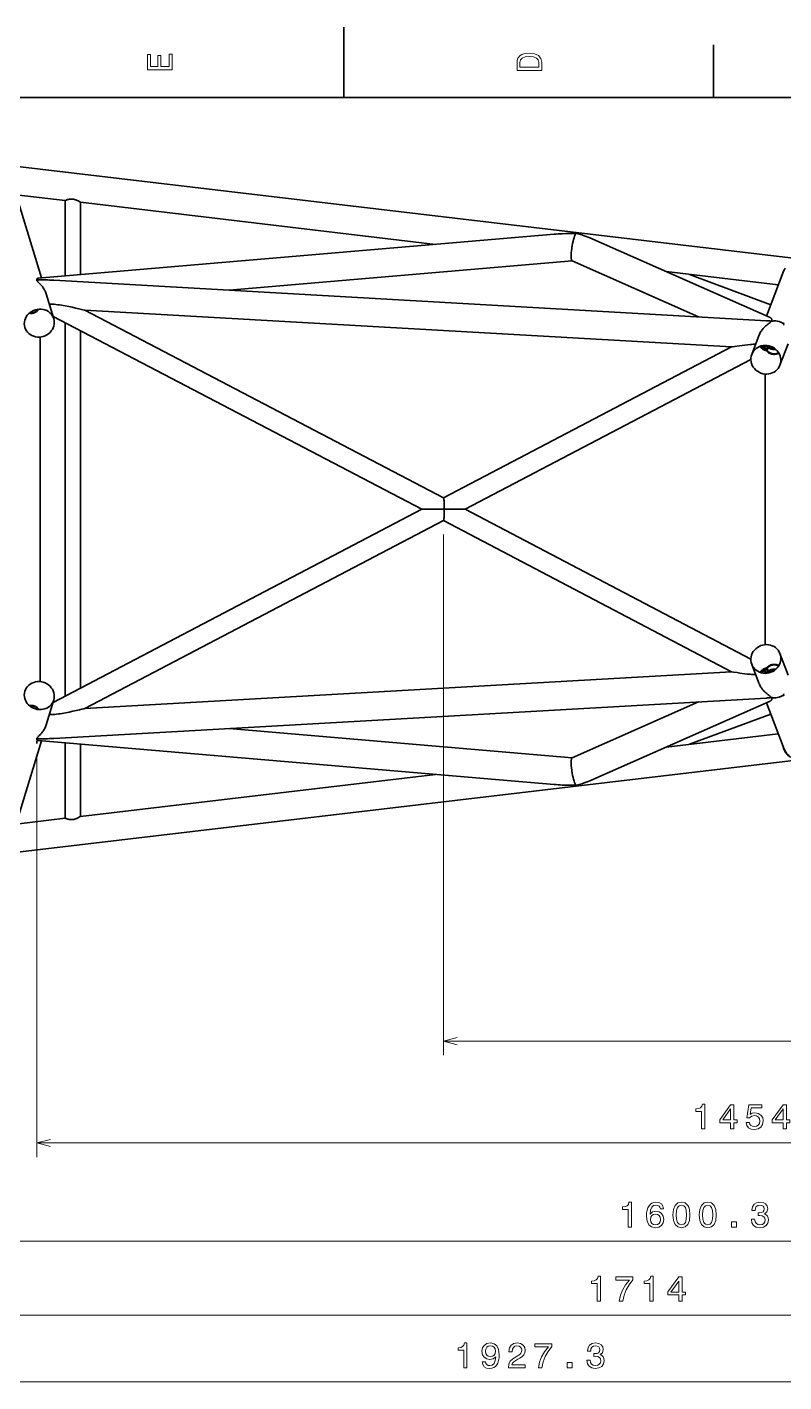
# Model space of a CAD drawing. Extents: x 0 to 420, y 0 to 297.
# Drawn here: x 165 to 272.5, y 104.6 to 297 of the extents above; entities that cross this region are included whole.
import ezdxf

# ---------------------------------------------------------------- set-up
doc = ezdxf.new("R2010")
doc.units = 0

msp = doc.modelspace()

# ---------------------------------------------------------------- linework, layer by layer
at = {"color": 7, "lineweight": 35, "ltscale": 0.25}
msp.add_line((210, 287), (210, 297), dxfattribs=at)
at = {"color": 7, "lineweight": 35, "ltscale": 0.1875}
msp.add_line((262.5, 287), (262.5, 294.5), dxfattribs=at)
at = {"color": 7, "lineweight": 35}
for p, q in [((410, 287), (10, 287)), ((274.223572, 264.118317), (161.660446, 277.443146)), ((223.017578, 266.151978), (172.56131, 272.124786)), ((239.877502, 267.589417), (166.581589, 261.340302)), ((244.930511, 267.057678), (270.52948, 255.741867)), ((242.4245, 263.792053), (193.684967, 259.636597)), ((270.022858, 255.308182), (168.775452, 261.04895)), ((221.044586, 228.54834), (168.674316, 255.929062)), ((224.129929, 230.159317), (173.187561, 256.793488)), ((265.02597, 251.585083), (173.189957, 256.792236)), ((170.418869, 202.030426), (170.418869, 255.016968)), ((166.86264, 204.048981), (166.86264, 252.992859)), ((172.561737, 203.152863), (172.561737, 253.896622)), ((224.125015, 230.16188), (265.025421, 251.585678)), ((227.201614, 228.54805), (267.798187, 249.812698)), ((269.824768, 247.729111), (269.824768, 209.312729)), ((168.675674, 201.117294), (221.044571, 228.54834)), ((267.798279, 207.2341), (227.20163, 228.54805)), ((173.172775, 200.247513), (224.129776, 226.939011)), ((265.037018, 205.456818), (224.124863, 226.936432)), ((265.037598, 205.457413), (173.175171, 200.248779)), ((270.022858, 201.733658), (168.775452, 195.992889)), ((244.930481, 189.984161), (270.52948, 201.299973)), ((242.4245, 193.249786), (193.684845, 197.405258)), ((239.877472, 189.452423), (166.581589, 195.701538)), ((274.22226, 192.92337), (161.660446, 179.598709)), ((223.017639, 190.889877), (172.56131, 184.917038))]:
    msp.add_line(p, q, dxfattribs=at)
at = {"color": 7, "lineweight": 35, "ltscale": 0.365166}
msp.add_line((167.024078, 261.377991), (162.790298, 275.357605), dxfattribs=at)
at = {"color": 7, "lineweight": 35, "ltscale": 0.175629}
for p, q in [((170.418869, 272.378418), (163.442429, 273.204254)), ((170.418869, 184.663422), (163.442429, 183.837585))]:
    msp.add_line(p, q, dxfattribs=at)
at = {"color": 7, "lineweight": 35, "ltscale": 0.267776}
msp.add_line((170.418869, 261.66748), (170.418869, 272.37851), dxfattribs=at)
at = {"color": 7, "lineweight": 35, "ltscale": 0.25687}
msp.add_line((172.561737, 261.850189), (172.561737, 272.124969), dxfattribs=at)
at = {"color": 7, "lineweight": 35, "ltscale": 0.491227}
for p, q in [((242.408569, 263.799103), (260.380096, 255.854935)), ((242.408569, 193.242737), (260.380127, 201.18692))]:
    msp.add_line(p, q, dxfattribs=at)
at = {"color": 7, "lineweight": 35, "ltscale": 0.40155}
msp.add_line((271.693817, 260.389832), (255.743195, 262.278015), dxfattribs=at)
at = {"color": 7, "lineweight": 35, "ltscale": 0.307952}
msp.add_line((270.620483, 257.581696), (259.077881, 261.88327), dxfattribs=at)
at = {"color": 7, "lineweight": 35, "ltscale": 0.166169}
for p, q in [((270.005829, 255.973343), (272.378815, 262.182068)), ((272.378815, 194.859772), (270.005829, 201.068497))]:
    msp.add_line(p, q, dxfattribs=at)
at = {"color": 7, "lineweight": 35, "ltscale": 0.092267}
msp.add_line((168.777023, 255.589905), (167.707275, 259.122162), dxfattribs=at)
at = {"color": 7, "lineweight": 35, "ltscale": 0.074}
msp.add_line((268.981506, 253.293289), (267.924744, 250.528351), dxfattribs=at)
at = {"color": 7, "lineweight": 35, "ltscale": 1.3e-05}
msp.add_line((268.981323, 253.292801), (268.981506, 253.293289), dxfattribs=at)
at = {"color": 7, "lineweight": 35, "ltscale": 0.081463}
msp.add_line((273.091339, 252.042053), (271.928009, 248.998291), dxfattribs=at)
at = {"color": 7, "lineweight": 35, "ltscale": 0.000515}
for p, q in [((270.040802, 251.300964), (270.020233, 251.30191)), ((270.040802, 205.740875), (270.020233, 205.739929))]:
    msp.add_line(p, q, dxfattribs=at)
at = {"color": 7, "lineweight": 35, "ltscale": 0.077024}
msp.add_line((221.044586, 228.54834), (224.125534, 228.549469), dxfattribs=at)
at = {"color": 7, "lineweight": 35, "ltscale": 0.003072}
msp.add_line((224.248596, 228.549515), (224.125717, 228.549469), dxfattribs=at)
at = {"color": 7, "lineweight": 35, "ltscale": 0.001609}
msp.add_line((224.248596, 228.549515), (224.248474, 228.613861), dxfattribs=at)
at = {"color": 7, "lineweight": 35, "ltscale": 0.001612}
msp.add_line((224.248596, 228.549515), (224.248474, 228.485016), dxfattribs=at)
at = {"color": 7, "lineweight": 35, "ltscale": 0.073826}
msp.add_line((224.248596, 228.549515), (227.20163, 228.54805), dxfattribs=at)
at = {"color": 7, "lineweight": 13}
for p, q in [((224.125626, 224.936432), (224.125626, 151.015411)), ((166.366791, 193.274124), (166.366791, 136.54689)), ((374.110474, 153.015411), (224.125626, 153.015411)), ((374.110474, 138.546875), (166.366791, 138.546875)), ((374.110474, 124.618141), (145.490021, 124.618141)), ((374.110474, 114.099289), (129.253342, 114.099289)), ((374.110474, 104.623039), (98.782494, 104.623039))]:
    msp.add_line(p, q, dxfattribs=at)
at = {"color": 7, "lineweight": 35, "ltscale": 0.081465}
msp.add_line((273.09137, 204.999725), (271.928009, 208.043564), dxfattribs=at)
at = {"color": 7, "lineweight": 35, "ltscale": 0.073988}
msp.add_line((268.981323, 203.748993), (267.924744, 206.513489), dxfattribs=at)
at = {"color": 7, "lineweight": 35, "ltscale": 1.6e-05}
msp.add_line((268.981079, 203.749649), (268.981323, 203.749039), dxfattribs=at)
at = {"color": 7, "lineweight": 35, "ltscale": 0.092278}
msp.add_line((168.777023, 201.451935), (167.707153, 197.919281), dxfattribs=at)
at = {"color": 7, "lineweight": 35, "ltscale": 0.30795}
msp.add_line((270.620514, 199.460144), (259.078003, 195.1586), dxfattribs=at)
at = {"color": 7, "lineweight": 35, "ltscale": 0.401551}
msp.add_line((271.693817, 196.651993), (255.743134, 194.763809), dxfattribs=at)
at = {"color": 7, "lineweight": 35, "ltscale": 0.365176}
msp.add_line((162.790176, 181.683838), (167.024063, 195.663803), dxfattribs=at)
at = {"color": 7, "lineweight": 35, "ltscale": 0.019467}
msp.add_line((166.405579, 196.051834), (166.366791, 195.274124), dxfattribs=at)
at = {"color": 7, "lineweight": 35, "ltscale": 0.267777}
msp.add_line((170.418869, 184.66333), (170.418869, 195.374405), dxfattribs=at)
at = {"color": 7, "lineweight": 35, "ltscale": 0.256871}
msp.add_line((172.561737, 184.91687), (172.561737, 195.191711), dxfattribs=at)
at = {"color": 7, "lineweight": 13}
for points in [[(185.583206, 290.940918), (185.583206, 293.159943), (185.159576, 293.159943), (185.159576, 291.404907), (183.974411, 291.404907), (183.974411, 292.968292), (183.555832, 292.968292), (183.555832, 291.404907), (182.506836, 291.404907), (182.506836, 293.119598), (182.083206, 293.119598), (182.083206, 290.940918)], [(234.583206, 291.994965), (234.583206, 290.829987), (238.083206, 290.829987), (238.083206, 291.994965), (237.97226, 292.544678), (237.634354, 292.953186), (237.084641, 293.205353), (236.333206, 293.296112), (235.566635, 293.215424), (235.264038, 293.114563), (235.021973, 292.973358), (234.694153, 292.56485), (234.613464, 292.297546)], [(235.001801, 291.959656), (235.077438, 292.342957), (235.309433, 292.605194), (235.722977, 292.761536), (236.333206, 292.811951), (236.923264, 292.7565), (237.336807, 292.600159), (237.583923, 292.332855), (237.664612, 291.959656), (237.664612, 291.299011), (235.001801, 291.299011)], [(260.8078, 140.546875), (261.266724, 140.546875), (261.266724, 144.072083), (260.923798, 144.072083), (260.833008, 143.76445), (260.651459, 143.557678), (260.374084, 143.436646), (259.990784, 143.396301), (259.990784, 143.038223), (260.8078, 143.038223)], [(264.911987, 140.546875), (265.365875, 140.546875), (265.365875, 141.414307), (265.865143, 141.414307), (265.865143, 141.817764), (265.365875, 141.817764), (265.365875, 143.971222), (264.906921, 143.971222), (263.373779, 141.858109), (263.373779, 141.414307), (264.911987, 141.414307)], [(263.797424, 141.817764), (264.911987, 143.386215), (264.911987, 141.817764)], [(267.119904, 141.459702), (267.230865, 141.046143), (267.477966, 140.723389), (267.841095, 140.521652), (268.305054, 140.446014), (268.814423, 140.536789), (269.21283, 140.783905), (269.464996, 141.177277), (269.560822, 141.681595), (269.475098, 142.15062), (269.233002, 142.518768), (268.854767, 142.755798), (268.36557, 142.841537), (267.987335, 142.781021), (267.694824, 142.614594), (267.836029, 143.557678), (269.369171, 143.557678), (269.369171, 143.971222), (267.498138, 143.971222), (267.220764, 142.115326), (267.624237, 142.115326), (267.916718, 142.352341), (268.289917, 142.43808), (268.612701, 142.382614), (268.859802, 142.221222), (269.016144, 141.974106), (269.071625, 141.656372), (269.016144, 141.338654), (268.854767, 141.091537), (268.607635, 140.935211), (268.289917, 140.87973), (268.022644, 140.915024), (267.815857, 141.031021), (267.664581, 141.21257), (267.588928, 141.459702)], [(272.384033, 140.546875), (272.837921, 140.546875), (272.837921, 141.414307), (273.337189, 141.414307), (273.337189, 141.817764), (272.837921, 141.817764), (272.837921, 143.971222), (272.378967, 143.971222), (270.845825, 141.858109), (270.845825, 141.414307), (272.384033, 141.414307)], [(271.26947, 141.817764), (272.384033, 143.386215), (272.384033, 141.817764)], [(250.369415, 126.618141), (250.828354, 126.618141), (250.828354, 130.143356), (250.485413, 130.143356), (250.394638, 129.835724), (250.213074, 129.628937), (249.935699, 129.507904), (249.552414, 129.46756), (249.552414, 129.109482), (250.369415, 129.109482)], [(255.406586, 129.175064), (255.310776, 129.583557), (255.088867, 129.886154), (254.745926, 130.077789), (254.302124, 130.143356), (254.004578, 130.108047), (253.747375, 130.012238), (253.520416, 129.855881), (253.328781, 129.633987), (253.17749, 129.356613), (253.066544, 129.018707), (252.995926, 128.6203), (252.975754, 128.171448), (253.056458, 127.455315), (253.303558, 126.93586), (253.701981, 126.623177), (254.246658, 126.517273), (254.73584, 126.608047), (255.109039, 126.845085), (255.35112, 127.218277), (255.436859, 127.692345), (255.35112, 128.171448), (255.119125, 128.539612), (254.761063, 128.771591), (254.317261, 128.85228), (253.83815, 128.751419), (253.480072, 128.463959), (253.555725, 129.018707), (253.717117, 129.41713), (253.964233, 129.65416), (254.307159, 129.734848), (254.559326, 129.694504), (254.750977, 129.588593), (254.877045, 129.412079), (254.942627, 129.175064)], [(256.716827, 128.327789), (256.79248, 127.536003), (257.02951, 126.971169), (257.407745, 126.628227), (257.932251, 126.517273), (258.451691, 126.628227), (258.829926, 126.971169), (259.06192, 127.536003), (259.142609, 128.327789), (259.06192, 129.114532), (258.966095, 129.427216), (258.829926, 129.684418), (258.451691, 130.027359), (257.932251, 130.143356), (257.407745, 130.027359), (257.02951, 129.679367), (256.79248, 129.114532)], [(257.200958, 128.327789), (257.241302, 128.938019), (257.367401, 129.376785), (257.59433, 129.633987), (257.932251, 129.724762), (258.265106, 129.633987), (258.492035, 129.376785), (258.618134, 128.938019), (258.658478, 128.327789), (258.618134, 127.712517), (258.492035, 127.273758), (258.265106, 127.016548), (257.932251, 126.930824), (257.59433, 127.016548), (257.367401, 127.273758), (257.241302, 127.712517)], [(260.45285, 128.327789), (260.528503, 127.536003), (260.765533, 126.971169), (261.143768, 126.628227), (261.668274, 126.517273), (262.187714, 126.628227), (262.565948, 126.971169), (262.797943, 127.536003), (262.878632, 128.327789), (262.797943, 129.114532), (262.702118, 129.427216), (262.565948, 129.684418), (262.187714, 130.027359), (261.668274, 130.143356), (261.143768, 130.027359), (260.765533, 129.679367), (260.528503, 129.114532)], [(260.936981, 128.327789), (260.977325, 128.938019), (261.103424, 129.376785), (261.330353, 129.633987), (261.668274, 129.724762), (262.001129, 129.633987), (262.228058, 129.376785), (262.354156, 128.938019), (262.394501, 128.327789), (262.354156, 127.712517), (262.228058, 127.273758), (262.001129, 127.016548), (261.668274, 126.930824), (261.330353, 127.016548), (261.103424, 127.273758), (260.977325, 127.712517)], [(267.869415, 127.717567), (267.869415, 127.682259), (267.950104, 127.198112), (268.187134, 126.834999), (268.560333, 126.603012), (269.054565, 126.517273), (269.579071, 126.603012), (269.972443, 126.824905), (270.224609, 127.177933), (270.315369, 127.631828), (270.275024, 127.929375), (270.164093, 128.171448), (269.982513, 128.358047), (269.740448, 128.494217), (270.068268, 128.766556), (270.184265, 129.200272), (270.108612, 129.593643), (269.891754, 129.89119), (269.538727, 130.077789), (269.054565, 130.143356), (268.600677, 130.062668), (268.252716, 129.840759), (268.025757, 129.487732), (267.950104, 129.018707), (267.950104, 128.983414), (268.398956, 128.983414), (268.439301, 129.306183), (268.570435, 129.538162), (268.782227, 129.679367), (269.079803, 129.729813), (269.342041, 129.689468), (269.533691, 129.583557), (269.649689, 129.412079), (269.695068, 129.180099), (269.649689, 128.932983), (269.528625, 128.766556), (269.316833, 128.66568), (269.029358, 128.635422), (268.832672, 128.640472), (268.832672, 128.24205), (269.079803, 128.252151), (269.397522, 128.206757), (269.634552, 128.085724), (269.775757, 127.88903), (269.826202, 127.631828), (269.770721, 127.339317), (269.624451, 127.122459), (269.392487, 126.98629), (269.084839, 126.940903), (268.76712, 126.991333), (268.535126, 127.142632), (268.388855, 127.384705), (268.333405, 127.717567)], [(254.947662, 127.687302), (254.892181, 127.369576), (254.750977, 127.127502), (254.524033, 126.966118), (254.241608, 126.915688), (253.944061, 126.966118), (253.717117, 127.122459), (253.570862, 127.36454), (253.525467, 127.682259), (253.575897, 127.994942), (253.717117, 128.231964), (253.949097, 128.38327), (254.26178, 128.438751), (254.534119, 128.38327), (254.750977, 128.237015), (254.892181, 127.999985)], [(265.056305, 126.618141), (265.752258, 126.618141), (265.752258, 127.369576), (265.056305, 127.369576)], [(245.987106, 116.099289), (246.446045, 116.099289), (246.446045, 119.624504), (246.103104, 119.624504), (246.012329, 119.316872), (245.830765, 119.110092), (245.553375, 118.989059), (245.170105, 118.948715), (245.170105, 118.590637), (245.987106, 118.590637)], [(249.112885, 116.099289), (249.622269, 116.099289), (249.788696, 116.931419), (250.081192, 117.708076), (250.494736, 118.42926), (251.034363, 119.105049), (251.034363, 119.523636), (248.633789, 119.523636), (248.633789, 119.064705), (250.550217, 119.064705), (249.995453, 118.383865), (249.576874, 117.672775), (249.284363, 116.916283)], [(253.459152, 116.099289), (253.918091, 116.099289), (253.918091, 119.624504), (253.57515, 119.624504), (253.484375, 119.316872), (253.302811, 119.110092), (253.025421, 118.989059), (252.642151, 118.948715), (252.642151, 118.590637), (253.459152, 118.590637)], [(257.563324, 116.099289), (258.017212, 116.099289), (258.017212, 116.966721), (258.51651, 116.966721), (258.51651, 117.370178), (258.017212, 117.370178), (258.017212, 119.523636), (257.558289, 119.523636), (256.025146, 117.410522), (256.025146, 116.966721), (257.563324, 116.966721)], [(256.448761, 117.370178), (257.563324, 118.938622), (257.563324, 117.370178)], [(227.015656, 106.623039), (227.474594, 106.623039), (227.474594, 110.148254), (227.131653, 110.148254), (227.040878, 109.840622), (226.859314, 109.633842), (226.581924, 109.51281), (226.198654, 109.472466), (226.198654, 109.114388), (227.015656, 109.114388)], [(229.63208, 107.490471), (229.707718, 107.092056), (229.924576, 106.784424), (230.267517, 106.592781), (230.72142, 106.522171), (231.018967, 106.55748), (231.286255, 106.648254), (231.513199, 106.804596), (231.704849, 107.026497), (231.85614, 107.303879), (231.967087, 107.64682), (232.032654, 108.040192), (232.057877, 108.49408), (231.972137, 109.205177), (231.725021, 109.724625), (231.33165, 110.0373), (230.792023, 110.148254), (230.297791, 110.05748), (229.924576, 109.815407), (229.68251, 109.4422), (229.601822, 108.973183), (229.68251, 108.489029), (229.91954, 108.12088), (230.272568, 107.888893), (230.72142, 107.81324), (231.19548, 107.909058), (231.553543, 108.201569), (231.472855, 107.641769), (231.311478, 107.243355), (231.064346, 107.006325), (230.726456, 106.930672), (230.464218, 106.965981), (230.272568, 107.076935), (230.146484, 107.253448), (230.096054, 107.490471)], [(230.091003, 108.978226), (230.141434, 109.290901), (230.282654, 109.538025), (230.504562, 109.694359), (230.792023, 109.74984), (231.089569, 109.694359), (231.316513, 109.538025), (231.457718, 109.295952), (231.513199, 108.983269), (231.457718, 108.665543), (231.316513, 108.428513), (231.084534, 108.282265), (230.776901, 108.231827), (230.499512, 108.282265), (230.282654, 108.428513), (230.141434, 108.660507)], [(233.347931, 106.623039), (235.75354, 106.623039), (235.75354, 107.056755), (233.852249, 107.056755), (233.95816, 107.293793), (234.139709, 107.490471), (234.699509, 107.848549), (234.99707, 107.999847), (235.32991, 108.216705), (235.566956, 108.468864), (235.70311, 108.766411), (235.75354, 109.104309), (235.667816, 109.527939), (235.430786, 109.860786), (235.067673, 110.072609), (234.598648, 110.148254), (234.114502, 110.062515), (233.746338, 109.825493), (233.509308, 109.44725), (233.428619, 108.947968), (233.428619, 108.877365), (233.887558, 108.877365), (233.887558, 108.917709), (233.932938, 109.260651), (234.069107, 109.51281), (234.285965, 109.674194), (234.573425, 109.729668), (234.865936, 109.679237), (235.082794, 109.553154), (235.224014, 109.356476), (235.274445, 109.109352), (235.239136, 108.877365), (235.143311, 108.680672), (234.981934, 108.509209), (234.760025, 108.35791), (234.462479, 108.196526), (233.968246, 107.883842), (233.620255, 107.550995), (233.413498, 107.14753), (233.347931, 106.638168)], [(237.61348, 106.623039), (238.122864, 106.623039), (238.289276, 107.455177), (238.581787, 108.231827), (238.995331, 108.953011), (239.534958, 109.628799), (239.534958, 110.047386), (237.134384, 110.047386), (237.134384, 109.588455), (239.050812, 109.588455), (238.496048, 108.907623), (238.077469, 108.196526), (237.784958, 107.440041)], [(244.51564, 107.722466), (244.51564, 107.687164), (244.596344, 107.203011), (244.833374, 106.839897), (245.206573, 106.60791), (245.700806, 106.522171), (246.225296, 106.60791), (246.618668, 106.829811), (246.870834, 107.182838), (246.961609, 107.636726), (246.921265, 107.934273), (246.810318, 108.176346), (246.628754, 108.362953), (246.386688, 108.499123), (246.714493, 108.771454), (246.83049, 109.205177), (246.754837, 109.598549), (246.537979, 109.896095), (246.184952, 110.082695), (245.700806, 110.148254), (245.246918, 110.067566), (244.898941, 109.845657), (244.671997, 109.49263), (244.596344, 109.023613), (244.596344, 108.988312), (245.045181, 108.988312), (245.085526, 109.311081), (245.21666, 109.543068), (245.428467, 109.684273), (245.726028, 109.734703), (245.988281, 109.694359), (246.179916, 109.588455), (246.295914, 109.416985), (246.341293, 109.184998), (246.295914, 108.937881), (246.174866, 108.771454), (245.963058, 108.670586), (245.675598, 108.640327), (245.478897, 108.64537), (245.478897, 108.246956), (245.726028, 108.25705), (246.043747, 108.211655), (246.280777, 108.090622), (246.421997, 107.893929), (246.472427, 107.636726), (246.416946, 107.344223), (246.270691, 107.127365), (246.038712, 106.991196), (245.731064, 106.945801), (245.413345, 106.996231), (245.181351, 107.14753), (245.035095, 107.389603), (244.97963, 107.722466)], [(241.70253, 106.623039), (242.398499, 106.623039), (242.398499, 107.374481), (241.70253, 107.374481)]]:
    msp.add_lwpolyline(points, close=True, dxfattribs=at)
at = {"color": 7, "lineweight": 35}
for points in [[(170.418869, 272.37851), (170.41922, 272.378906), (170.422119, 272.380646), (170.447632, 272.392731), (170.566391, 272.440948), (170.650925, 272.470795), (170.748947, 272.501038), (170.858032, 272.529022), (170.945816, 272.547058), (171.037766, 272.561523), (171.139496, 272.571991), (171.244186, 272.576599), (171.350616, 272.574677), (171.471451, 272.564331), (171.591354, 272.545502), (171.708984, 272.51889), (171.823151, 272.485565), (171.916321, 272.453094), (172.006027, 272.417633), (172.119492, 272.367126), (172.224747, 272.315094), (172.320374, 272.263916), (172.469009, 272.178192), (172.552582, 272.128906), (172.559677, 272.125336), (172.56131, 272.124786)], [(242.905365, 267.682068), (242.566757, 267.686981), (242.073669, 267.6875), (241.524399, 267.678711), (240.975372, 267.65979), (240.426514, 267.630249), (240.152039, 267.611298), (239.877502, 267.589417)], [(242.910126, 267.681976), (242.871048, 267.60791), (242.822525, 267.501831), (242.786011, 267.41217), (242.749512, 267.314301), (242.67717, 267.095917), (242.606705, 266.850494), (242.539276, 266.58194), (242.475189, 266.289612), (242.41684, 265.982147)], [(242.975189, 267.721588), (243.252075, 267.649475), (243.477051, 267.585876), (243.807129, 267.484283), (244.135101, 267.37323), (244.40242, 267.274811), (244.667618, 267.169739), (244.930511, 267.057678)], [(242.408569, 263.799103), (242.395126, 263.806732), (242.382187, 263.817596), (242.357956, 263.849091), (242.336136, 263.893677), (242.321976, 263.934143), (242.30928, 263.981415), (242.297394, 264.039551), (242.287384, 264.105225), (242.273544, 264.252228), (242.268906, 264.35025), (242.266907, 264.455841), (242.270752, 264.686462), (242.284668, 264.937531), (242.311356, 265.235901), (242.348389, 265.542206), (242.385727, 265.796021)], [(272.647583, 262.772858), (272.55835, 262.599365), (272.479034, 262.427307), (272.390289, 262.211792), (272.378815, 262.182068)], [(166.377625, 261.121246), (166.368347, 261.143646), (166.36264, 261.164734), (166.360291, 261.184387), (166.361115, 261.202606), (166.364777, 261.219421), (166.370895, 261.234863), (166.383347, 261.254761), (166.399353, 261.272247), (166.419479, 261.288361), (166.442139, 261.302124), (166.491257, 261.322632), (166.544922, 261.335632), (166.581589, 261.340302)], [(167.707291, 259.12207), (167.660324, 259.262329), (167.605728, 259.399597), (167.544327, 259.533447), (167.476913, 259.663544), (167.428741, 259.748444), (167.378418, 259.831543), (167.271957, 259.992188), (167.158966, 260.145386), (167.081528, 260.242401), (167.002182, 260.336365), (166.902771, 260.447601), (166.802597, 260.553925), (166.656601, 260.702209), (166.519379, 260.841248), (166.446671, 260.921509), (166.416138, 260.960022), (166.396957, 260.987823), (166.381638, 261.014374), (166.37207, 261.035858), (166.366013, 261.056061), (166.363632, 261.080719), (166.367676, 261.102509), (166.377625, 261.121246)], [(165.434067, 256.362427), (165.545288, 256.352081), (165.656479, 256.35144), (165.766388, 256.360626), (165.825714, 256.369781), (165.884079, 256.381775), (165.942108, 256.396698), (165.998795, 256.414276), (166.106903, 256.456543), (166.208405, 256.507446), (166.29985, 256.56366), (166.384567, 256.625702), (166.462509, 256.692474), (166.533691, 256.763092), (166.613937, 256.856232), (166.683716, 256.952515)], [(165.434067, 256.445892), (165.532104, 256.437775), (165.63002, 256.437714), (165.72673, 256.44574), (165.830841, 256.463806), (165.930954, 256.490967), (166.026031, 256.526337), (166.115356, 256.568939), (166.186417, 256.610077), (166.252808, 256.655029), (166.314423, 256.703186), (166.357437, 256.741089), (166.397736, 256.780273), (166.470016, 256.861511), (166.525818, 256.937317)], [(173.187561, 256.793488), (173.174332, 256.798157), (173.113373, 256.815277), (172.892136, 256.871918), (172.360825, 257.000366), (171.886841, 257.109772), (171.396912, 257.217804), (170.896835, 257.322052), (170.389465, 257.420166), (170.133179, 257.466125), (169.875671, 257.509399), (169.616379, 257.549561), (169.355927, 257.585876), (169.093658, 257.617584), (168.830261, 257.643616), (168.630035, 257.658752), (168.42923, 257.66925)], [(270.640289, 255.210815), (270.64212, 255.195908), (270.63974, 255.17984), (270.630188, 255.156937), (270.614075, 255.13269), (270.592316, 255.107452), (270.541382, 255.059448), (270.501648, 255.026413), (270.413269, 254.958084), (270.248749, 254.834793), (270.151733, 254.76033), (270.053558, 254.682053), (269.919312, 254.568695), (269.786346, 254.447495), (269.655914, 254.317886), (269.530029, 254.180511), (269.40918, 254.034225), (269.351105, 253.957703), (269.29483, 253.878937), (269.214355, 253.756653), (269.139313, 253.629608), (269.070618, 253.498093), (269.009186, 253.362442)], [(270.52948, 255.741867), (270.596588, 255.706924), (270.630096, 255.684875), (270.661682, 255.660507), (270.687378, 255.637253), (270.710815, 255.612198), (270.730072, 255.587265), (270.746368, 255.560684), (270.75592, 255.540268), (270.763092, 255.51889), (270.767242, 255.498184), (270.768494, 255.476547), (270.764771, 255.446198), (270.753601, 255.4142), (270.733673, 255.38063), (270.713715, 255.355881), (270.688782, 255.33046), (270.646149, 255.294037), (270.595337, 255.2565)], [(270.640289, 255.210815), (270.635071, 255.223221), (270.626678, 255.234451), (270.612762, 255.246368), (270.595306, 255.256516)], [(272.504669, 254.687317), (272.487976, 254.722488), (272.466827, 254.772949), (272.449188, 254.828995), (272.444183, 254.854858), (272.441986, 254.879089), (272.444611, 254.913589), (272.454895, 254.943268), (272.472626, 254.967834), (272.497162, 254.987259)], [(265.02597, 251.585083), (265.025299, 251.585175), (265.025116, 251.585251), (265.025055, 251.585388), (265.025421, 251.585678)], [(268.478973, 251.978546), (268.307159, 251.974045), (268.135468, 251.966507), (267.922211, 251.953522), (267.709381, 251.937149), (267.326996, 251.900787), (266.947021, 251.857666), (266.570526, 251.809692), (266.198792, 251.758377), (265.486603, 251.652649), (265.167389, 251.60408), (265.037384, 251.585907), (265.02597, 251.585083)], [(269.113495, 251.677856), (269.167114, 251.589935), (269.226227, 251.508102), (269.2901, 251.43306), (269.357941, 251.36525), (269.402924, 251.325912), (269.448975, 251.289627), (269.496368, 251.256073), (269.544403, 251.225632), (269.641205, 251.174057), (269.733154, 251.13591), (269.824371, 251.107559), (269.913788, 251.088486), (270.000366, 251.078232)], [(269.169037, 251.696991), (269.234955, 251.60141), (269.307281, 251.515579), (269.384583, 251.440399), (269.465363, 251.376282), (269.548004, 251.323273), (269.624603, 251.284088), (269.700531, 251.253906), (269.774658, 251.232452), (269.845978, 251.219421), (269.91333, 251.2146)], [(270.020233, 251.30191), (269.934143, 251.310425), (269.846466, 251.325989), (269.758301, 251.348282), (269.670471, 251.377167), (269.564728, 251.421341), (269.461639, 251.475479), (269.362274, 251.53981), (269.314178, 251.576019), (269.267456, 251.614899), (269.222504, 251.656235), (269.17923, 251.700302)], [(269.724182, 251.533325), (269.687408, 251.53685), (269.649475, 251.543228), (269.57132, 251.563995), (269.491669, 251.594849), (269.412048, 251.635345), (269.343201, 251.678665), (269.276184, 251.729202)], [(269.918213, 251.694122), (269.920013, 251.669952), (269.919189, 251.647629), (269.913879, 251.620911), (269.903778, 251.597824), (269.889191, 251.578415), (269.875458, 251.566238), (269.859558, 251.556076), (269.822205, 251.541473), (269.775665, 251.533722), (269.724182, 251.533325)], [(269.862823, 251.322586), (269.900482, 251.238953), (269.949097, 251.153503), (270.007996, 251.067963), (270.076782, 250.983765), (270.148773, 250.9086), (270.229004, 250.836838), (270.317291, 250.769714), (270.416595, 250.70665), (270.52417, 250.651123), (270.580872, 250.626648), (270.639404, 250.604599), (270.755157, 250.569992), (270.814972, 250.556549), (270.875885, 250.545822), (270.958466, 250.535873), (271.042175, 250.531036), (271.126587, 250.531342), (271.190033, 250.534943), (271.253326, 250.541367)], [(269.918213, 251.694122), (269.90744, 251.746582), (269.888519, 251.804459)], [(270.318054, 251.43602), (270.319, 251.409378), (270.313324, 251.385727), (270.301239, 251.36528), (270.2883, 251.352051), (270.272461, 251.340591), (270.233551, 251.322571), (270.202759, 251.313705), (270.169434, 251.307281), (270.09726, 251.300858), (270.020233, 251.30191)], [(270.040802, 251.300964), (270.045624, 251.273239), (270.053375, 251.244278), (270.077057, 251.183578), (270.110748, 251.120529), (270.156281, 251.052933), (270.211426, 250.98558), (270.275665, 250.919785), (270.348694, 250.856812), (270.430145, 250.797958), (270.519714, 250.744446), (270.622864, 250.695007), (270.677826, 250.673416), (270.73468, 250.654251), (270.79245, 250.637909), (270.851715, 250.624252), (270.949646, 250.608292), (271.049927, 250.600037), (271.15152, 250.59967), (271.253326, 250.607117)], [(270.259308, 251.564392), (270.209625, 251.636154), (270.172485, 251.68631), (270.092957, 251.791306)], [(270.318054, 251.43602), (270.309387, 251.469269), (270.29364, 251.505447), (270.263885, 251.557266), (270.23996, 251.593399), (270.186035, 251.668198), (270.092957, 251.791306)], [(270.259308, 251.564392), (270.285187, 251.56897), (270.30838, 251.575912), (270.334808, 251.588684), (270.355988, 251.605103), (270.37204, 251.624695), (270.384216, 251.6492), (270.391418, 251.67627), (270.39444, 251.70578), (270.393829, 251.736908)], [(270.309875, 251.467941), (270.297089, 251.498474), (270.279938, 251.530731), (270.259308, 251.564392)], [(271.162598, 251.379623), (270.969086, 251.393509), (270.843018, 251.406174), (270.6026, 251.435776), (270.46463, 251.453339), (270.400024, 251.460571), (270.309875, 251.467941)], [(271.041718, 251.461029), (270.914154, 251.475601), (270.78894, 251.493546), (270.626831, 251.521606), (270.522705, 251.542114), (270.326599, 251.584)], [(224.129929, 230.159317), (224.138275, 230.151199), (224.146515, 230.135788), (224.154587, 230.113358), (224.169983, 230.049164), (224.184158, 229.962585), (224.196884, 229.857925), (224.210297, 229.712387), (224.221573, 229.551071), (224.2323, 229.344345), (224.240219, 229.126801), (224.245972, 228.87262), (224.248474, 228.613861)], [(224.129776, 226.939011), (224.138138, 226.947128), (224.146378, 226.96254), (224.154434, 226.98497), (224.169846, 227.049194), (224.184021, 227.135788), (224.196762, 227.240463), (224.21019, 227.386047), (224.221466, 227.547394), (224.232208, 227.754181), (224.240158, 227.971786), (224.245956, 228.226105), (224.248474, 228.485016)], [(270.001221, 205.964752), (269.913422, 205.954285), (269.822693, 205.934753), (269.730133, 205.905685), (269.636871, 205.866516), (269.544128, 205.816772), (269.496277, 205.786392), (269.449066, 205.752945), (269.387543, 205.703537), (269.328064, 205.648621), (269.271118, 205.588257), (269.214294, 205.518753), (269.16153, 205.443832), (269.113312, 205.363983)], [(271.253326, 206.500473), (271.148102, 206.509598), (271.042938, 206.510818), (270.938721, 206.504059), (270.836456, 206.48941), (270.738831, 206.467651), (270.644653, 206.439056), (270.554535, 206.404205), (270.468933, 206.363754), (270.391144, 206.32016), (270.317963, 206.272583), (270.249481, 206.221588), (270.201233, 206.181442), (270.155701, 206.139893), (270.072754, 206.053482), (270.005371, 205.970367), (269.947632, 205.885956), (269.899872, 205.801697), (269.862823, 205.719254)], [(271.253326, 206.434723), (271.153625, 206.442093), (271.054108, 206.441971), (270.955811, 206.43428), (270.859711, 206.419189), (270.778687, 206.400314), (270.700562, 206.376465), (270.625732, 206.348022), (270.571991, 206.323975), (270.520447, 206.297791), (270.427582, 206.242188), (270.343506, 206.180908), (270.268585, 206.115356), (270.1987, 206.041763), (270.140137, 205.966537), (270.093719, 205.891479), (270.075409, 205.854645), (270.060547, 205.818649), (270.048035, 205.778717), (270.040802, 205.740875)], [(265.037598, 205.457413), (265.050812, 205.456406), (265.115875, 205.447662), (265.335602, 205.414612), (265.84729, 205.336838), (266.206635, 205.284271), (266.575226, 205.233246), (266.950043, 205.185303), (267.327423, 205.142273), (267.708466, 205.105774), (267.899628, 205.090775), (268.091064, 205.078461), (268.284851, 205.069199), (268.47879, 205.063721)], [(269.914032, 205.828537), (269.846283, 205.823608), (269.774567, 205.81041), (269.699982, 205.788696), (269.623657, 205.758194), (269.546661, 205.718597), (269.466248, 205.666931), (269.387665, 205.604752), (269.312195, 205.532074), (269.261414, 205.474365), (269.21344, 205.411789), (269.168793, 205.344833)], [(270.020233, 205.739929), (269.934143, 205.731415), (269.846466, 205.715851), (269.758301, 205.693558), (269.670471, 205.664673), (269.564728, 205.620499), (269.461639, 205.566376), (269.362274, 205.502029), (269.314178, 205.465836), (269.267456, 205.426941), (269.222504, 205.385605), (269.17923, 205.341537)], [(269.724182, 205.508514), (269.687408, 205.50499), (269.649475, 205.498611), (269.57132, 205.477844), (269.491669, 205.446991), (269.412048, 205.406494), (269.343201, 205.363174), (269.276184, 205.312637)], [(269.918213, 205.347717), (269.920013, 205.371887), (269.919189, 205.394211), (269.913879, 205.420929), (269.903778, 205.444016), (269.889191, 205.463425), (269.875458, 205.475601), (269.859558, 205.485764), (269.822205, 205.500366), (269.775665, 205.508118), (269.724182, 205.508514)], [(269.918213, 205.347717), (269.90744, 205.295242), (269.888489, 205.23735)], [(270.318054, 205.60582), (270.319, 205.632462), (270.313324, 205.656113), (270.301239, 205.676559), (270.2883, 205.689789), (270.272461, 205.701248), (270.233551, 205.719269), (270.202759, 205.728134), (270.169434, 205.734558), (270.09726, 205.740982), (270.020233, 205.739929)], [(270.318054, 205.60582), (270.309418, 205.572571), (270.29364, 205.536392), (270.263885, 205.484589), (270.23996, 205.448456), (270.186066, 205.373672), (270.092987, 205.25058)], [(270.259308, 205.477448), (270.2099, 205.406052), (270.172821, 205.355942), (270.092987, 205.25058)], [(270.232544, 205.437775), (270.423737, 205.478912), (270.609314, 205.516891), (270.706482, 205.534653), (270.856659, 205.558426), (271.041595, 205.580811)], [(270.309875, 205.573898), (270.291107, 205.531403), (270.27417, 205.501282), (270.232544, 205.437775)], [(270.393829, 205.304932), (270.39444, 205.33606), (270.391418, 205.365631), (270.385345, 205.38945), (270.375519, 205.411377), (270.360138, 205.432449), (270.339386, 205.450211), (270.303864, 205.467545), (270.259308, 205.477448)], [(270.309875, 205.573898), (270.362946, 205.577728), (270.478027, 205.590103), (270.622192, 205.608612), (270.775787, 205.627945), (270.966431, 205.648087), (271.162872, 205.662231)], [(270.640289, 201.831024), (270.64212, 201.845932), (270.63974, 201.862), (270.630188, 201.884903), (270.614075, 201.909149), (270.592316, 201.934387), (270.541382, 201.982391), (270.501648, 202.015427), (270.413269, 202.083755), (270.248749, 202.207047), (270.151733, 202.281509), (270.053558, 202.359787), (269.919312, 202.473145), (269.786346, 202.594345), (269.655914, 202.723953), (269.530029, 202.861328), (269.40918, 203.007614), (269.351105, 203.084137), (269.29483, 203.162903), (269.214355, 203.285187), (269.139313, 203.412231), (269.070618, 203.543747), (269.009186, 203.679398)], [(272.493652, 202.056793), (272.467621, 202.079559), (272.452545, 202.103363), (272.444, 202.1315), (272.442017, 202.163696), (272.444672, 202.190308), (272.450684, 202.218811), (272.47287, 202.284363), (272.493561, 202.331467)], [(166.683716, 200.089325), (166.611252, 200.189026), (166.57077, 200.237732), (166.527435, 200.285385), (166.457031, 200.354385), (166.380173, 200.419617), (166.29686, 200.480179), (166.207138, 200.53511), (166.106689, 200.585403), (165.999878, 200.627197), (165.944275, 200.644531), (165.887375, 200.659302), (165.82933, 200.671402), (165.770294, 200.680695), (165.659103, 200.690308), (165.5466, 200.689835), (165.434067, 200.679413)], [(166.525879, 200.104462), (166.464996, 200.186523), (166.393204, 200.266159), (166.310715, 200.341705), (166.265106, 200.377731), (166.216827, 200.412018), (166.166977, 200.44371), (166.11467, 200.473267), (166.026428, 200.515335), (165.932617, 200.550354), (165.833878, 200.577347), (165.73114, 200.595535), (165.632996, 200.604004), (165.5336, 200.604126), (165.434067, 200.595963)], [(168.422989, 199.372253), (168.672897, 199.386032), (168.92186, 199.406815), (169.184845, 199.435135), (169.446671, 199.46875), (169.706711, 199.506638), (169.965607, 199.548141), (170.222778, 199.592575), (170.478745, 199.639557), (170.985458, 199.739319), (171.485138, 199.84494), (171.974884, 199.954193), (172.449249, 200.064789), (172.748337, 200.137039), (173.027771, 200.207092), (173.146591, 200.238968), (173.167831, 200.245544), (173.172775, 200.247513)], [(270.595337, 201.785339), (270.647949, 201.746384), (270.691528, 201.708786), (270.725037, 201.672592), (270.74353, 201.646362), (270.756561, 201.620941), (270.766449, 201.587387), (270.768341, 201.555756), (270.763916, 201.526062), (270.755554, 201.500656), (270.743896, 201.476578), (270.729523, 201.453781), (270.712982, 201.432205), (270.674561, 201.392548), (270.629913, 201.356827), (270.581207, 201.325928), (270.52948, 201.299973)], [(270.640289, 201.831024), (270.635071, 201.818619), (270.626678, 201.807388), (270.612762, 201.795471), (270.595306, 201.785324)], [(166.377625, 195.920593), (166.366394, 195.943314), (166.363785, 195.970367), (166.370422, 196.001404), (166.381042, 196.026306), (166.396088, 196.052658), (166.416885, 196.082809), (166.468857, 196.145966), (166.545868, 196.228058), (166.630402, 196.313446), (166.719131, 196.402512), (166.877365, 196.566788), (166.956177, 196.653183), (167.07254, 196.788513), (167.202515, 196.953674), (167.26503, 197.03978), (167.325562, 197.128235), (167.402725, 197.249786), (167.475266, 197.37532), (167.542526, 197.50473), (167.604645, 197.639709), (167.659851, 197.778229), (167.707291, 197.919754)], [(166.581589, 195.701538), (166.519714, 195.711304), (166.487854, 195.720306), (166.457703, 195.732056), (166.434052, 195.744232), (166.41246, 195.758606), (166.395813, 195.77301), (166.381607, 195.789383), (166.367538, 195.81456), (166.360626, 195.843781), (166.362656, 195.877228), (166.368378, 195.898239), (166.377625, 195.920593)], [(273.454498, 193.302612), (273.373322, 193.366821), (273.277161, 193.449982), (273.190948, 193.53186), (273.07373, 193.655579), (272.962585, 193.788086), (272.862091, 193.922714), (272.772491, 194.05658), (272.671356, 194.226013), (272.579254, 194.399994), (272.497833, 194.572113), (272.407318, 194.786667), (272.378815, 194.859772)], [(272.395111, 194.825012), (272.420746, 194.697952), (272.454712, 194.572891), (272.496552, 194.450623), (272.55188, 194.318192), (272.615509, 194.190826), (272.686584, 194.069092), (272.764191, 193.953354), (272.835358, 193.85907), (272.910217, 193.76944), (272.988373, 193.684525), (273.048889, 193.623917), (273.110809, 193.565948), (273.238159, 193.457855), (273.369202, 193.360046)], [(272.439636, 194.711884), (272.457306, 194.638382), (272.477783, 194.56572), (272.501495, 194.492432), (272.527893, 194.420334), (272.587463, 194.28183), (272.655823, 194.149429), (272.731812, 194.023819), (272.797882, 193.927673), (272.867554, 193.836319), (272.940277, 193.749832), (272.99646, 193.688187), (273.053772, 193.629303), (273.170898, 193.519745), (273.282745, 193.426483), (273.394012, 193.342865)], [(242.408569, 193.242737), (242.395126, 193.235092), (242.382187, 193.224243), (242.357956, 193.192764), (242.336136, 193.148163), (242.321976, 193.107697), (242.30928, 193.060425), (242.297394, 193.002274), (242.287384, 192.93663), (242.273544, 192.789627), (242.268906, 192.691589), (242.266907, 192.585999), (242.270752, 192.355377), (242.284668, 192.104324), (242.311356, 191.805939), (242.348389, 191.499619), (242.385727, 191.245834)], [(242.910095, 189.359924), (242.871017, 189.43399), (242.822495, 189.54007), (242.78598, 189.629745), (242.749481, 189.727585), (242.677155, 189.945969), (242.606689, 190.19136), (242.539276, 190.4599), (242.475189, 190.752213), (242.41684, 191.059708)], [(242.967728, 189.361069), (242.514221, 189.354431), (242.142761, 189.353928), (241.576218, 189.361877), (241.009903, 189.380554), (240.724182, 189.394211), (240.438446, 189.410812), (240.15799, 189.430084), (239.877472, 189.452423)], [(242.975189, 189.320251), (243.251999, 189.392365), (243.476929, 189.455933), (243.807022, 189.55751), (244.134979, 189.668579), (244.402328, 189.766998), (244.667557, 189.872086), (244.930481, 189.984161)], [(172.56131, 184.917038), (172.560684, 184.916885), (172.558517, 184.915985), (172.54509, 184.908752), (172.449707, 184.852158), (172.291519, 184.762131), (172.196198, 184.712173), (172.119156, 184.674561), (172.037949, 184.637802), (171.90921, 184.58609), (171.772995, 184.540741), (171.702545, 184.521286), (171.630875, 184.504379), (171.520599, 184.484192), (171.409088, 184.471085), (171.297516, 184.465378), (171.174347, 184.46759), (171.054703, 184.478165), (170.940201, 184.495789), (170.858643, 184.51268), (170.781464, 184.531845), (170.644318, 184.573257), (170.566742, 184.600754), (170.45546, 184.64563), (170.423019, 184.660706), (170.419327, 184.662842), (170.418869, 184.66333)]]:
    msp.add_lwpolyline(points, dxfattribs=at)
at = {"color": 7, "lineweight": 13}
for points in [[(226.05748, 153.533051), (224.125626, 153.015411), (226.05748, 152.497772)], [(168.29863, 139.064514), (166.366791, 138.546875), (168.29863, 138.029236)]]:
    msp.add_lwpolyline(points, dxfattribs=at)
at = {"color": 7, "lineweight": 35}
for centre, radius, start, end in [((243.359314, 267.017792), 0.801815, 118.624854, 124.070823), ((253.769363, 263.989319), 11.526111, 170.043843, 170.981915), ((166.173157, 214.376495), 46.745074, 86.808692, 89.749382), ((165.619476, 257.717987), 1.368179, 256.697514, 262.211779), ((165.588135, 257.696533), 1.260112, 260.680204, 262.977334), ((168.166534, 251.111588), 6.562893, 87.705967, 90.180429), ((269.51944, 246.542908), 8.779745, 82.961151, 86.712994), ((271.172302, 253.096893), 2.179877, 89.955524, 104.126958), ((271.170502, 253.01825), 2.258637, 55.738394, 89.91134), ((271.250122, 252.425369), 2.428965, 157.307043, 159.07669), ((271.335541, 253.450287), 2.256697, 226.837047, 271.325382), ((270.088104, 252.425491), 1.125663, 258.456049, 266.544823), ((270.963104, 251.789047), 1.196698, 208.687486, 216.439683), ((270.239227, 251.76033), 0.196872, 275.851298, 296.359282), ((271.332672, 253.406113), 2.2125, 269.999615, 271.420766), ((271.335632, 203.591324), 2.256949, 88.680328, 133.15712), ((270.964874, 205.251663), 1.198775, 143.498805, 151.2348), ((271.332672, 203.635727), 2.212493, 88.57627, 90.000392), ((270.088104, 204.616348), 1.125663, 93.455177, 101.543958), ((271.170502, 204.02359), 2.258636, 270.088653, 304.25425), ((165.619476, 199.323868), 1.368175, 97.788221, 103.303387), ((165.58812, 199.345306), 1.260098, 97.02266, 99.317753), ((269.51944, 210.498932), 8.779745, 273.287006, 277.038849), ((271.172302, 203.944946), 2.179877, 255.873042, 270.044476), ((168.161179, 205.922714), 6.555681, 269.865265, 272.288767), ((166.173157, 242.665344), 46.745074, 270.250618, 273.191308), ((253.769363, 193.052505), 11.526111, 189.018085, 189.956157), ((243.359314, 190.024048), 0.801814, 235.929177, 241.37516)]:
    msp.add_arc(centre, radius, start, end, dxfattribs=at)
for centre, major_axis, ratio, start_param, end_param in [((166.726166, 254.968796), (-2.050873, -0.621109), 0.920791, 4.0552586657, 7.1968513193), ((166.726166, 254.968796), (-2.050873, -0.621109), 0.920791, 0.9136660121, 4.0552586657), ((271.253326, 253.235199), (-2.001648, 0.76503), 0.945637, 4.4666979784, 5.3518968304), ((269.926361, 249.763321), (-2.001648, 0.76503), 0.945637, 2.2284540981, 5.3700467517), ((269.926361, 249.763321), (-2.001648, 0.76503), 0.945637, 5.3700467517, 8.5116394053), ((271.253326, 253.235199), (-2.001648, 0.76503), 0.945637, 1.1607377741, 1.9548972246), ((271.381226, 252.593323), (0.704559, 1.919174), 0.770323, 3.508151801, 3.8124512471), ((271.36911, 253.004028), (0.623047, 2.431824), 0.725761, 3.4190604245, 3.7011326581), ((269.926361, 207.278519), (-2.001648, -0.76503), 0.945637, 4.0547312091, 7.1963238627), ((269.926361, 207.278519), (-2.001648, -0.76503), 0.945637, 0.9131385555, 4.0547312091), ((271.253326, 203.806641), (-2.001648, -0.76503), 0.945637, 4.3282880826, 5.1223929899), ((271.369263, 204.040054), (-0.62384, 2.429382), 0.72599, 5.7229496124, 6.005214553), ((271.381775, 204.463501), (-0.711426, 1.901749), 0.771982, 5.6052710261, 5.9107490216), ((166.726166, 202.073044), (-2.050873, 0.621109), 0.920791, 5.369519295, 8.5111119486), ((166.726166, 202.073044), (-2.050873, 0.621109), 0.920791, 2.2279266414, 5.369519295), ((271.253326, 203.806641), (-2.001648, -0.76503), 0.945637, 0.9317901663, 1.8166253577)]:
    msp.add_ellipse(centre, major_axis=major_axis, ratio=ratio, start_param=start_param, end_param=end_param, dxfattribs=at)

doc.saveas('drawing.dxf')
